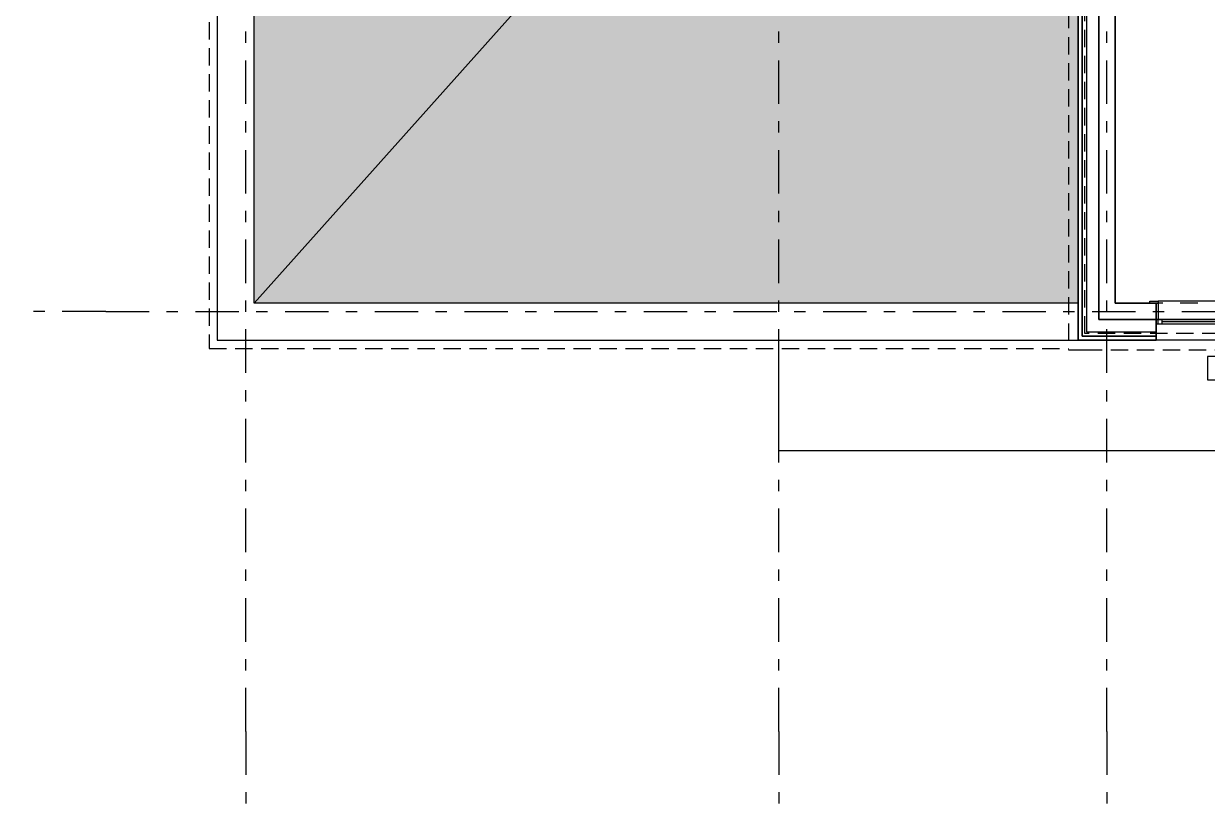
# Model space of a CAD drawing. Header units: millimetres. Extents: x 18162 to 3540582, y 72188 to 247925.
# Drawn here: x 971344 to 985781, y 74247 to 83879 of the extents above; entities that cross this region are included whole.
import ezdxf
from ezdxf.enums import TextEntityAlignment as Align

# ---------------------------------------------------------------- set-up
doc = ezdxf.new("R2010")
doc.units = ezdxf.units.MM
doc.header["$MEASUREMENT"] = 0
doc.set_wipeout_variables(frame=1)
for name, pattern in [('Dashed', [423.333333, 211.666667, -211.666667]), ('Double Dashed', [1093.611073, 529.166651, -211.666656, 141.111112, -211.666656]), ('Hidden Line', [317.5, 211.666667, -105.833333]), ('Wipeout_Contour', [1000, 0, -1000])]:
    doc.linetypes.add(name, pattern=pattern)
for name, color, linetype in [('Archicad Window Markers', 7, 'Continuous'), ('Archicad Windows', 7, 'Continuous'), ('Drawing & Figure', 7, 'Continuous'), ('Structural - Bearing', 7, 'Continuous'), ('Structural - Grid', 7, 'Continuous')]:
    doc.layers.add(name, color=color, linetype=linetype)
doc.styles.add('GENERATED_STYLE_3', font='', dxfattribs={"width": 0.8})
doc.styles.get('GENERATED_STYLE_3').set_extended_font_data('ISOCPEUR MON')

# ---------------------------------------------------------------- blocks, each defined once
blk = doc.blocks.new('Window Stamp 27_4')
at = {"layer": 'Archicad Window Markers', "color": 13, "linetype": 'Continuous', "lineweight": 13}
blk.add_line((474, -650), (-474, -650), dxfattribs=at)
at = {"layer": 'Archicad Window Markers', "color": 13, "linetype": 'Continuous', "lineweight": 13, "flags": 128}
blk.add_lwpolyline([(474, -650), (-474, -650), (-474, -934), (474, -934)], close=True, dxfattribs=at)
at = {"layer": 'Archicad Window Markers', "color": 13, "lineweight": 13, "style": 'GENERATED_STYLE_3'}
blk.add_attdef('AC_WIDO_ID', text='', height=220, rotation=180, dxfattribs=at).set_placement((343, -694), align=Align.BOTTOM_LEFT)
blk = doc.blocks.new('Window with Sidelight 27[61]_3', base_point=(953182, 1723))
at = {"layer": 'Archicad Windows', "color": 7, "linetype": 'Continuous', "lineweight": 13}
for p, q in [((985081, 80469), (985081, 80494)), ((985081, 80494), (985181, 80494)), ((985181, 80469), (985081, 80469)), ((985156, 80469), (985081, 80469)), ((985156, 80469), (985081, 80469)), ((985156, 80269), (985156, 80469)), ((985156, 80469), (985181, 80469)), ((985156, 80269), (985156, 80469)), ((985156, 80269), (985156, 80469)), ((987331, 80494), (985181, 80494)), ((985181, 80494), (985181, 80469)), ((985181, 80469), (985181, 80269)), ((987331, 80494), (987431, 80494)), ((987331, 80469), (987331, 80494)), ((987331, 80269), (987331, 80469)), ((987331, 80469), (987356, 80469)), ((987431, 80469), (987331, 80469)), ((987356, 80469), (987356, 80269)), ((987356, 80269), (987356, 80469)), ((987356, 80269), (987356, 80469)), ((987356, 80469), (987431, 80469)), ((987356, 80469), (987431, 80469)), ((987431, 80494), (987431, 80469)), ((985181, 80269), (985156, 80269)), ((985181, 80269), (985156, 80269)), ((985156, 80219), (985156, 80269)), ((985156, 80219), (985156, 80269)), ((985231, 80269), (985181, 80269)), ((985181, 80219), (985181, 80269)), ((985231, 80219), (985231, 80269)), ((986691, 80269), (985231, 80269)), ((986741, 80269), (986691, 80269)), ((986691, 80269), (986691, 80219)), ((986791, 80269), (986741, 80269)), ((986791, 80219), (986791, 80269)), ((987281, 80269), (986791, 80269)), ((987331, 80269), (987281, 80269)), ((987281, 80269), (987281, 80219)), ((987356, 80269), (987331, 80269)), ((987356, 80269), (987331, 80269)), ((987331, 80219), (987331, 80269)), ((987356, 80219), (987356, 80269)), ((987356, 80219), (987356, 80269)), ((985156, 80219), (985181, 80219)), ((985156, 80119), (985156, 80219)), ((985181, 80219), (985231, 80219)), ((986691, 80244), (985231, 80244)), ((985231, 80219), (986691, 80219)), ((986691, 80219), (986741, 80219)), ((986741, 80219), (986791, 80219)), ((987281, 80244), (986791, 80244)), ((986791, 80219), (987281, 80219)), ((987281, 80219), (987331, 80219)), ((987331, 80219), (987356, 80219)), ((987356, 80119), (987356, 80219)), ((985156, 80069), (985156, 80119)), ((985156, 80019), (985156, 80069)), ((987356, 80019), (985156, 80019)), ((987356, 80069), (987356, 80119)), ((987356, 80019), (987356, 80069))]:
    blk.add_line(p, q, dxfattribs=at)
at = {"layer": 'Archicad Windows', "color": 7, "linetype": 'Dashed', "lineweight": 13}
blk.add_line((987356, 80469), (985156, 80469), dxfattribs=at)
at = {"layer": 'Archicad Window Markers', "color": 13, "lineweight": 13}
ref = blk.add_blockref('Window Stamp 27_4', (986256, 80469), dxfattribs=dict(at, zscale=1000))
ref.add_attrib('AC_WIDO_ID', 'Ц-22-1', dxfattribs={"layer": 'Structural - Bearing', "color": 13, "lineweight": 13, "height": 220, "rotation": 180, "style": 'GENERATED_STYLE_3', "width": 0.8}).set_placement((986598, 79775), align=Align.BOTTOM_LEFT)
blk = doc.blocks.new('Standard grid marker[339]_3', base_point=(971344, 80369))
at = {"layer": 'Structural - Grid', "color": 13, "linetype": 'Double Dashed', "lineweight": 13}
for q in [(971344, 80369), (1006907, 80369)]:
    blk.add_line((972344, 80369), q, dxfattribs=at)
at = {"layer": 'Structural - Grid', "color": 13, "lineweight": 13, "style": 'GENERATED_STYLE_3'}
blk.add_attdef('AC_MarkerText_1', text='', height=250, rotation=180, dxfattribs=at).set_placement((1008207, 80244), align=Align.TOP_CENTER)
blk = doc.blocks.new('Standard grid marker[345]_3', base_point=(984556, 74247))
at = {"layer": 'Structural - Grid', "color": 13, "linetype": 'Double Dashed', "lineweight": 13}
for q in [(984556, 101909), (984556, 74247)]:
    blk.add_line((984556, 75247), q, dxfattribs=at)
at = {"layer": 'Structural - Grid', "color": 13, "lineweight": 13, "style": 'GENERATED_STYLE_3'}
blk.add_attdef('AC_MarkerText_1', text='', height=250, rotation=180, dxfattribs=at).set_placement((984556, 103084), align=Align.TOP_CENTER)
blk = doc.blocks.new('Standard grid marker[346]_3', base_point=(980556, 74247))
at = {"layer": 'Structural - Grid', "color": 13, "linetype": 'Double Dashed', "lineweight": 13}
for q in [(980556, 101909), (980556, 74247)]:
    blk.add_line((980556, 75247), q, dxfattribs=at)
at = {"layer": 'Structural - Grid', "color": 13, "lineweight": 13, "style": 'GENERATED_STYLE_3'}
blk.add_attdef('AC_MarkerText_1', text='', height=250, rotation=180, dxfattribs=at).set_placement((980556, 103084), align=Align.TOP_CENTER)
blk = doc.blocks.new('Standard grid marker[347]_3', base_point=(974056, 74247))
at = {"layer": 'Structural - Grid', "color": 13, "linetype": 'Double Dashed', "lineweight": 13}
for q in [(974056, 101909), (974056, 74247)]:
    blk.add_line((974056, 75247), q, dxfattribs=at)
at = {"layer": 'Structural - Grid', "color": 13, "lineweight": 13, "style": 'GENERATED_STYLE_3'}
blk.add_attdef('AC_MarkerText_1', text='', height=250, rotation=180, dxfattribs=at).set_placement((974056, 103084), align=Align.TOP_CENTER)

msp = doc.modelspace()

# ---------------------------------------------------------------- hatches: boundary and pattern name
at = {"layer": 'Drawing & Figure', "linetype": 'Continuous', "lineweight": 0}
msp.add_hatch(color=49, dxfattribs=at).paths.add_polyline_path([(974055.7, 80368.9), (984286.6, 80368.9), (984286.6, 98368.9), (974055.7, 98368.9)])

# ---------------------------------------------------------------- linework, layer by layer
at = {"layer": 'Drawing & Figure', "color": 7, "linetype": 'Continuous', "lineweight": 13, "flags": 128}
msp.add_lwpolyline([(974055.7, 80368.9), (984286.6, 80368.9), (984286.6, 98368.9), (974055.7, 98368.9)], close=True, dxfattribs=at)
at = {"layer": 'Structural - Bearing', "color": 7, "linetype": 'Continuous', "lineweight": 13, "flags": 128}
for points in [[(973955.7, 98468.9), (973955.7, 80268.9), (984455.7, 80268.9), (984455.7, 98468.9)], [(991155.7, 80268.9), (991155.7, 98468.9), (990955.7, 98468.9), (990955.7, 94268.9), (988455.7, 94268.9), (988455.7, 98468.9), (984455.7, 98468.9), (984455.7, 80268.9)], [(988155.7, 78668.9), (980555.7, 78668.9), (980555.7, 80268.9), (988155.7, 80268.9)]]:
    msp.add_lwpolyline(points, close=True, dxfattribs=at)
at = {"layer": 'Structural - Bearing', "color": 7, "linetype": 'Hidden Line', "lineweight": 13, "flags": 128}
for points in [[(984085.7, 79898.9), (984285.7, 79898.9)], [(984285.7, 79898.9), (991525.7, 79898.9)]]:
    msp.add_lwpolyline(points, dxfattribs=at)

# ---------------------------------------------------------------- wipeouts: each hides what was drawn before it
at = {"color": 254, "linetype": 'Wipeout_Contour', "lineweight": 0, "ltscale": 2931067.534654994}
msp.add_wipeout([(973755.7, 80068.9), (973705.7, 80018.9), (973755.7, 80018.9)], dxfattribs=at).dxf.layer = 'Structural - Bearing'

# ---------------------------------------------------------------- next in the draw order: wipeouts: each hides what was drawn before it
at = {"color": 254, "linetype": 'Wipeout_Contour', "lineweight": 0, "ltscale": 2931229.321373217}
msp.add_wipeout([(973805.7, 80118.9), (973755.7, 80068.9), (973805.7, 80068.9)], dxfattribs=at).dxf.layer = 'Structural - Bearing'
at = {"color": 254, "linetype": 'Wipeout_Contour', "lineweight": 0, "ltscale": 2962462.788796096}
msp.add_wipeout([(984255.7, 80068.9), (984205.7, 80018.9), (984255.7, 80018.9)], dxfattribs=at).dxf.layer = 'Structural - Bearing'

# ---------------------------------------------------------------- next in the draw order: wipeouts: each hides what was drawn before it
at = {"color": 254, "linetype": 'Wipeout_Contour', "lineweight": 0, "ltscale": 2931598.64929448}
msp.add_wipeout([(973955.7, 80268.9), (973805.7, 80118.9), (973955.7, 80118.9)], dxfattribs=at).dxf.layer = 'Structural - Bearing'
at = {"color": 254, "linetype": 'Wipeout_Contour', "lineweight": 0, "ltscale": 2962624.455916912}
msp.add_wipeout([(984305.7, 80118.9), (984255.7, 80068.9), (984305.7, 80068.9)], dxfattribs=at).dxf.layer = 'Structural - Bearing'

# ---------------------------------------------------------------- next in the draw order: wipeouts: each hides what was drawn before it
at = {"color": 254, "linetype": 'Wipeout_Contour', "lineweight": 0, "ltscale": 3911468.234037499}
msp.add_wipeout([(973705.7, 98668.9), (973705.7, 80068.9), (973755.7, 80068.9), (973755.7, 98668.9)], dxfattribs=at).dxf.layer = 'Structural - Bearing'
at = {"color": 254, "linetype": 'Wipeout_Contour', "lineweight": 0, "ltscale": 2932187.855384336}
msp.add_wipeout([(973955.7, 80268.9), (974155.7, 80268.9), (974155.7, 80468.9)], dxfattribs=at).dxf.layer = 'Structural - Bearing'
at = {"color": 254, "linetype": 'Wipeout_Contour', "lineweight": 0, "ltscale": 2962993.591444666}
msp.add_wipeout([(984455.7, 80268.9), (984305.7, 80118.9), (984455.7, 80118.9)], dxfattribs=at).dxf.layer = 'Structural - Bearing'

# ---------------------------------------------------------------- next in the draw order: wipeouts: each hides what was drawn before it
at = {"color": 254, "linetype": 'Wipeout_Contour', "lineweight": 0, "ltscale": 3951433.611550032}
msp.add_wipeout([(984255.7, 88868.9), (984205.7, 88868.9), (984205.7, 80068.9), (984255.7, 80068.9)], dxfattribs=at).dxf.layer = 'Structural - Bearing'
at = {"color": 254, "linetype": 'Wipeout_Contour', "lineweight": 0, "ltscale": 2963582.401718748}
msp.add_wipeout([(984655.7, 80468.9), (984455.7, 80268.9), (984655.7, 80268.9)], dxfattribs=at).dxf.layer = 'Structural - Bearing'
at = {"color": 254, "linetype": 'Wipeout_Contour', "lineweight": 0, "ltscale": 2931022.877650277}
msp.add_wipeout([(973755.7, 80068.9), (973705.7, 80068.9), (973705.7, 80018.9)], dxfattribs=at).dxf.layer = 'Structural - Bearing'

# ---------------------------------------------------------------- next in the draw order: wipeouts: each hides what was drawn before it
at = {"color": 254, "linetype": 'Wipeout_Contour', "lineweight": 0, "ltscale": 3911665.507115148}
msp.add_wipeout([(973755.7, 98618.9), (973755.7, 80118.9), (973805.7, 80118.9), (973805.7, 98618.9)], dxfattribs=at).dxf.layer = 'Structural - Bearing'
at = {"color": 254, "linetype": 'Wipeout_Contour', "lineweight": 0, "ltscale": 2962418.084033928}
msp.add_wipeout([(984255.7, 80068.9), (984205.7, 80068.9), (984205.7, 80018.9)], dxfattribs=at).dxf.layer = 'Structural - Bearing'

# ---------------------------------------------------------------- next in the draw order: wipeouts: each hides what was drawn before it
at = {"color": 254, "linetype": 'Wipeout_Contour', "lineweight": 0, "ltscale": 3912058.234368285}
msp.add_wipeout([(973805.7, 98468.9), (973805.7, 80268.9), (973955.7, 80268.9), (973955.7, 98468.9)], dxfattribs=at).dxf.layer = 'Structural - Bearing'
at = {"color": 254, "linetype": 'Wipeout_Contour', "lineweight": 0, "ltscale": 3951640.987444089}
msp.add_wipeout([(984305.7, 88868.9), (984255.7, 88868.9), (984255.7, 80118.9), (984305.7, 80118.9)], dxfattribs=at).dxf.layer = 'Structural - Bearing'
at = {"color": 254, "linetype": 'Wipeout_Contour', "lineweight": 0, "ltscale": 2931184.66693569}
msp.add_wipeout([(973805.7, 80118.9), (973755.7, 80118.9), (973755.7, 80068.9)], dxfattribs=at).dxf.layer = 'Structural - Bearing'

# ---------------------------------------------------------------- next in the draw order: linework, layer by layer
at = {"layer": 'Structural - Bearing', "color": 7, "linetype": 'Continuous', "lineweight": 13, "flags": 128}
for points in [[(973705.7, 98718.9), (973705.7, 80018.9)], [(973705.7, 80018.9), (973755.7, 80018.9)]]:
    msp.add_lwpolyline(points, dxfattribs=at)

# ---------------------------------------------------------------- next in the draw order: wipeouts: each hides what was drawn before it
at = {"color": 254, "linetype": 'Wipeout_Contour', "lineweight": 0, "ltscale": 3912747.977602752}
msp.add_wipeout([(974155.7, 80468.9), (974155.7, 98268.9), (973955.7, 98268.9), (973955.7, 80468.9)], dxfattribs=at).dxf.layer = 'Structural - Bearing'
at = {"color": 254, "linetype": 'Wipeout_Contour', "lineweight": 0, "ltscale": 3952063.8776352}
msp.add_wipeout([(984455.7, 88868.9), (984305.7, 88868.9), (984305.7, 80268.9), (984455.7, 80268.9)], dxfattribs=at).dxf.layer = 'Structural - Bearing'
at = {"color": 254, "linetype": 'Wipeout_Contour', "lineweight": 0, "ltscale": 2931462.543996446}
msp.add_wipeout([(973955.7, 80268.9), (973805.7, 80268.9), (973805.7, 80118.9)], dxfattribs=at).dxf.layer = 'Structural - Bearing'
at = {"color": 254, "linetype": 'Wipeout_Contour', "lineweight": 0, "ltscale": 2962579.753695533}
msp.add_wipeout([(984255.7, 80118.9), (984255.7, 80068.9), (984305.7, 80118.9)], dxfattribs=at).dxf.layer = 'Structural - Bearing'

# ---------------------------------------------------------------- next in the draw order: linework, layer by layer
at = {"layer": 'Structural - Bearing', "color": 7, "linetype": 'Continuous', "lineweight": 25, "flags": 128}
for points in [[(984205.7, 88868.9), (984205.7, 80018.9)], [(984205.7, 80018.9), (984255.7, 80018.9)]]:
    msp.add_lwpolyline(points, dxfattribs=at)

# ---------------------------------------------------------------- next in the draw order: wipeouts: each hides what was drawn before it
at = {"color": 254, "linetype": 'Wipeout_Contour', "lineweight": 0, "ltscale": 3952793.846106075}
msp.add_wipeout([(984455.7, 88868.9), (984455.7, 80468.9), (984655.7, 80468.9), (984655.7, 88868.9)], dxfattribs=at).dxf.layer = 'Structural - Bearing'
at = {"color": 254, "linetype": 'Wipeout_Contour', "lineweight": 0, "ltscale": 2932006.05756993}
msp.add_wipeout([(973955.7, 80468.9), (973955.7, 80268.9), (974155.7, 80468.9)], dxfattribs=at).dxf.layer = 'Structural - Bearing'
at = {"color": 254, "linetype": 'Wipeout_Contour', "lineweight": 0, "ltscale": 2962857.344233276}
msp.add_wipeout([(984305.7, 80268.9), (984305.7, 80118.9), (984455.7, 80268.9)], dxfattribs=at).dxf.layer = 'Structural - Bearing'

# ---------------------------------------------------------------- next in the draw order: linework, layer by layer
at = {"layer": 'Structural - Bearing', "color": 7, "linetype": 'Continuous', "lineweight": 25}
for p, q in [((984255.7, 88868.9), (984255.7, 80118.9)), ((984255.7, 80118.9), (984255.7, 80068.9)), ((984255.7, 80068.9), (984305.7, 80068.9))]:
    msp.add_line(p, q, dxfattribs=at)
at = {"layer": 'Structural - Bearing', "color": 7, "linetype": 'Continuous', "lineweight": 13}
for p, q in [((984305.7, 88868.9), (984305.7, 80268.9)), ((984305.7, 80268.9), (984305.7, 80118.9)), ((984305.7, 80118.9), (984455.7, 80118.9))]:
    msp.add_line(p, q, dxfattribs=at)
at = {"layer": 'Structural - Bearing', "color": 7, "linetype": 'Continuous', "lineweight": 13, "flags": 128}
msp.add_lwpolyline([(974155.7, 80468.9), (974155.7, 98268.9)], dxfattribs=at)

# ---------------------------------------------------------------- next in the draw order: wipeouts: each hides what was drawn before it
at = {"color": 254, "linetype": 'Wipeout_Contour', "lineweight": 0, "ltscale": 2963400.414587097}
msp.add_wipeout([(984455.7, 80468.9), (984455.7, 80268.9), (984655.7, 80468.9)], dxfattribs=at).dxf.layer = 'Structural - Bearing'

# ---------------------------------------------------------------- next in the draw order: linework, layer by layer
at = {"layer": 'Structural - Bearing', "color": 7, "linetype": 'Continuous', "lineweight": 25}
for p, q in [((984455.7, 88868.9), (984455.7, 80468.9)), ((984455.7, 80468.9), (984455.7, 80268.9)), ((984455.7, 80268.9), (984655.7, 80268.9))]:
    msp.add_line(p, q, dxfattribs=at)
at = {"layer": 'Structural - Bearing', "color": 7, "linetype": 'Continuous', "lineweight": 25, "flags": 128}
msp.add_lwpolyline([(984655.7, 80468.9), (984655.7, 85268.9)], dxfattribs=at)

# ---------------------------------------------------------------- next in the draw order: wipeouts: each hides what was drawn before it
at = {"color": 254, "linetype": 'Wipeout_Contour', "lineweight": 0, "ltscale": 3928990.423909992}
msp.add_wipeout([(973755.7, 80018.9), (984205.7, 80018.9), (984205.7, 80068.9), (973755.7, 80068.9)], dxfattribs=at).dxf.layer = 'Structural - Bearing'

# ---------------------------------------------------------------- next in the draw order: wipeouts: each hides what was drawn before it
at = {"color": 254, "linetype": 'Wipeout_Contour', "lineweight": 0, "ltscale": 3929106.390981583}
msp.add_wipeout([(973805.7, 80068.9), (984205.7, 80068.9), (984205.7, 80118.9), (973805.7, 80118.9)], dxfattribs=at).dxf.layer = 'Structural - Bearing'

# ---------------------------------------------------------------- next in the draw order: linework, layer by layer
at = {"layer": 'Structural - Bearing', "color": 7, "linetype": 'Continuous', "lineweight": 13, "flags": 128}
msp.add_lwpolyline([(973755.7, 80018.9), (984205.7, 80018.9)], dxfattribs=at)

# ---------------------------------------------------------------- next in the draw order: wipeouts: each hides what was drawn before it
at = {"color": 254, "linetype": 'Wipeout_Contour', "lineweight": 0, "ltscale": 3929438.025882476}
msp.add_wipeout([(973955.7, 80118.9), (984205.7, 80118.9), (984205.7, 80268.9), (973955.7, 80268.9)], dxfattribs=at).dxf.layer = 'Structural - Bearing'

# ---------------------------------------------------------------- next in the draw order: linework, layer by layer
at = {"layer": 'Structural - Bearing', "color": 7, "linetype": 'Continuous', "lineweight": 13, "flags": 128}
for points in [[(984205.7, 80068.9), (984205.7, 80118.9)], [(984205.7, 80018.9), (984205.7, 80068.9)]]:
    msp.add_lwpolyline(points, dxfattribs=at)

# ---------------------------------------------------------------- next in the draw order: wipeouts: each hides what was drawn before it
at = {"color": 254, "linetype": 'Wipeout_Contour', "lineweight": 0, "ltscale": 3929893.887320165}
msp.add_wipeout([(974155.7, 80468.9), (974155.7, 80268.9), (984205.7, 80268.9), (984205.7, 80468.9)], dxfattribs=at).dxf.layer = 'Structural - Bearing'

# ---------------------------------------------------------------- next in the draw order: linework, layer by layer
at = {"layer": 'Drawing & Figure', "color": 7, "linetype": 'Hidden Line', "lineweight": 5}
for points in [[(980305.7, 98818.9), (980305.7, 98819.6), (973605.7, 98819.6), (973605.7, 79918.9), (980305.7, 79918.9)], [(984085.7, 98818.9), (980305.7, 98819.6), (973605.7, 98819.6), (973605.7, 79918.9), (984085.7, 79918.9)]]:
    msp.add_lwpolyline(points, dxfattribs=at)
at = {"layer": 'Drawing & Figure', "color": 7, "linetype": 'Continuous', "lineweight": 5}
msp.add_lwpolyline([(980755.7, 88718.9), (978825.7, 85698.9), (974155.7, 80468.9)], dxfattribs=at)
at = {"layer": 'Structural - Bearing', "color": 7, "linetype": 'Hidden Line', "lineweight": 13, "flags": 128}
msp.add_lwpolyline([(984085.7, 98638.9), (984085.7, 79898.9)], dxfattribs=at)
at = {"layer": 'Structural - Bearing', "color": 7, "linetype": 'Continuous', "lineweight": 13, "flags": 128}
for points in [[(984205.7, 80468.9), (974155.7, 80468.9)], [(984205.7, 80268.9), (984205.7, 80468.9)], [(984205.7, 80118.9), (984205.7, 80268.9)]]:
    msp.add_lwpolyline(points, dxfattribs=at)

# ---------------------------------------------------------------- next in the draw order: block references
at = {"layer": 'Structural - Grid', "color": 13, "linetype": 'Continuous', "lineweight": 13}
for name, p in [('Standard grid marker[347]_3', (974055.7, 74247.3)), ('Standard grid marker[346]_3', (980555.7, 74247.3))]:
    msp.add_blockref(name, p, dxfattribs=at)

# ---------------------------------------------------------------- next in the draw order: wipeouts: each hides what was drawn before it
at = {"color": 254, "linetype": 'Wipeout_Contour', "lineweight": 0, "ltscale": 3951814.335239073}
msp.add_wipeout([(984255.7, 80068.9), (984255.7, 80018.9), (985155.7, 80018.9), (985155.7, 80068.9)], dxfattribs=at).dxf.layer = 'Structural - Bearing'

# ---------------------------------------------------------------- next in the draw order: wipeouts: each hides what was drawn before it
at = {"color": 254, "linetype": 'Wipeout_Contour', "lineweight": 0, "ltscale": 3951930.214936454}
msp.add_wipeout([(984305.7, 80118.9), (984305.7, 80068.9), (985155.7, 80068.9), (985155.7, 80118.9)], dxfattribs=at).dxf.layer = 'Structural - Bearing'

# ---------------------------------------------------------------- next in the draw order: linework, layer by layer
at = {"layer": 'Structural - Bearing', "color": 7, "linetype": 'Continuous', "lineweight": 25}
msp.add_line((984255.7, 80068.9), (984305.7, 80068.9), dxfattribs=at)
at = {"layer": 'Structural - Bearing', "color": 7, "linetype": 'Hidden Line', "lineweight": 13, "flags": 128}
msp.add_lwpolyline([(984285.7, 80098.9), (984285.7, 98638.9)], dxfattribs=at)
at = {"layer": 'Structural - Bearing', "color": 7, "linetype": 'Continuous', "lineweight": 25, "flags": 128}
msp.add_lwpolyline([(984255.7, 80018.9), (985155.7, 80018.9)], dxfattribs=at)

# ---------------------------------------------------------------- next in the draw order: wipeouts: each hides what was drawn before it
at = {"color": 254, "linetype": 'Wipeout_Contour', "lineweight": 0, "ltscale": 4940677.488458034}
msp.add_wipeout([(984455.7, 80268.9), (984455.7, 80118.9), (985155.7, 80118.9), (985155.7, 80218.9), (985155.7, 80268.9)], dxfattribs=at).dxf.layer = 'Structural - Bearing'

# ---------------------------------------------------------------- next in the draw order: linework, layer by layer
at = {"layer": 'Structural - Bearing', "color": 7, "linetype": 'Continuous', "lineweight": 13}
for p, q in [((984305.7, 80118.9), (984455.7, 80118.9)), ((984455.7, 80118.9), (985155.7, 80118.9))]:
    msp.add_line(p, q, dxfattribs=at)
at = {"layer": 'Structural - Bearing', "color": 7, "linetype": 'Continuous', "lineweight": 25}
for p, q in [((984305.7, 80068.9), (985155.7, 80068.9)), ((985155.7, 80068.9), (985155.7, 80118.9)), ((985155.7, 80018.9), (985155.7, 80068.9))]:
    msp.add_line(p, q, dxfattribs=at)
at = {"layer": 'Structural - Bearing', "color": 7, "linetype": 'Hidden Line', "lineweight": 13, "flags": 128}
msp.add_lwpolyline([(991325.7, 80098.9), (984285.7, 80098.9)], dxfattribs=at)

# ---------------------------------------------------------------- next in the draw order: wipeouts: each hides what was drawn before it
at = {"color": 254, "linetype": 'Wipeout_Contour', "lineweight": 0, "ltscale": 3952717.239776455}
msp.add_wipeout([(984655.7, 80468.9), (984655.7, 80268.9), (985155.7, 80268.9), (985155.7, 80468.9)], dxfattribs=at).dxf.layer = 'Structural - Bearing'

# ---------------------------------------------------------------- next in the draw order: linework, layer by layer
at = {"layer": 'Structural - Bearing', "color": 7, "linetype": 'Continuous', "lineweight": 25}
for p, q in [((985155.7, 80468.9), (985080.7, 80468.9)), ((985155.7, 80268.9), (985155.7, 80468.9)), ((984455.7, 80268.9), (984655.7, 80268.9)), ((984655.7, 80268.9), (985155.7, 80268.9)), ((985155.7, 80218.9), (985155.7, 80268.9)), ((985155.7, 80118.9), (985155.7, 80218.9))]:
    msp.add_line(p, q, dxfattribs=at)
at = {"layer": 'Structural - Bearing', "color": 7, "linetype": 'Continuous', "lineweight": 25, "flags": 128}
msp.add_lwpolyline([(985155.7, 80468.9), (984655.7, 80468.9)], dxfattribs=at)

# ---------------------------------------------------------------- next in the draw order: block references
at = {"layer": 'Archicad Windows', "color": 7, "linetype": 'Continuous', "lineweight": 13}
msp.add_blockref('Window with Sidelight 27[61]_3', (953182.2, 1723.2), dxfattribs=at)
at = {"layer": 'Structural - Grid', "color": 13, "linetype": 'Continuous', "lineweight": 13}
for name, p in [('Standard grid marker[345]_3', (984555.7, 74247.3)), ('Standard grid marker[339]_3', (971344.5, 80368.9))]:
    msp.add_blockref(name, p, dxfattribs=at)

doc.saveas('drawing.dxf')
